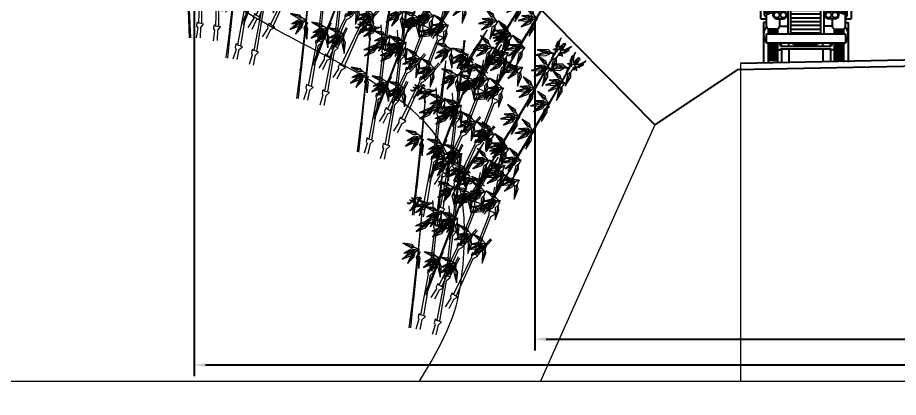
# Model space of a CAD drawing. Header units: metres. Extents: x 10 to 239, y 2 to 253.
# Drawn here: x 32.78 to 46.84, y 161.85 to 167.91 of the extents above; entities that cross this region are included whole.
import ezdxf

# ---------------------------------------------------------------- set-up
doc = ezdxf.new("R2010")
doc.units = ezdxf.units.M
doc.header["$MEASUREMENT"] = 0
doc.layers.get('Defpoints').update_dxf_attribs({"color": 9})
for name, color, linetype in [('-cotas', 252, 'Continuous'), ('1', 7, 'Continuous'), ('1gris oscuro', 253, 'Continuous'), ('bloques carros', 9, 'Continuous')]:
    doc.layers.add(name, color=color, linetype=linetype)
doc.layers.add('barrera', color=7, linetype='Continuous', lineweight=0, true_color=0x9dbb63)
doc.layers.add('bloques veg', color=7, linetype='Continuous', lineweight=0, true_color=0xbbd5a5)
doc.styles.get("Standard").update_dxf_attribs({"font": 'arial.ttf'})
doc.dimstyles.get("Standard").update_dxf_attribs({"dimtxt": 0.18, "dimasz": 0.18, "dimexe": 0.18, "dimexo": 0.0625, "dimgap": 0.09, "dimtad": 0, "dimtih": 1, "dimtoh": 1, "dimdec": 4, "dimzin": 0, "dimdsep": 46, "dimtxsty": 'Standard', "dimcen": 0.09, "dimadec": 0, "dimazin": 0, "dimtfac": 1, "dimtdec": 4, "dimtofl": 0, "dimtmove": 0, "dimatfit": 3, "dimfxl": 1, "dimtolj": 1, "dimtzin": 0, "dimarcsym": 0})

# ---------------------------------------------------------------- blocks, each defined once
blk = doc.blocks.new('A$C4137041D')
for p, q in [((0, 186), (96, 186)), ((0, 46), (0, 186)), ((96, 186), (96, 46)), ((8, 118.5), (8, 141)), ((10, 141), (8, 141)), ((10, 118.5), (10, 141)), ((86, 118.5), (86, 141)), ((88, 141), (86, 141)), ((88, 118.5), (88, 141)), ((6, 118.5), (6, 76)), ((12, 118.5), (6, 118.5)), ((12, 78), (12, 118.5)), ((14, 112), (14, 114)), ((17, 117), (79, 117)), ((82, 112), (82, 114)), ((84, 78), (84, 118.5)), ((84, 118.5), (90, 118.5)), ((90, 118.5), (90, 76)), ((15, 112), (14, 112)), ((15, 87), (15, 112)), ((17, 110), (17, 89.14)), ((45, 112), (19, 112)), ((47, 90.87), (47, 110)), ((49, 90.87), (49, 110)), ((51, 112), (77, 112)), ((79, 110), (79, 89.14)), ((81, 87), (81, 112)), ((81, 112), (82, 112)), ((14, 87), (15, 87)), ((14, 78), (14, 87)), ((19.13, 87.14), (45.13, 88.88)), ((76.87, 87.14), (50.87, 88.88)), ((82, 87), (81, 87)), ((82, 78), (82, 87)), ((6, 76), (16, 76)), ((7, 76), (7, 77)), ((8, 78), (14, 78)), ((15, 77), (15, 76)), ((29, 30), (29, 77)), ((32, 80), (64, 80)), ((32, 31), (32, 75)), ((32, 75), (64, 75)), ((64, 31), (64, 75)), ((67, 77), (67, 30)), ((90, 76), (80, 76)), ((81, 77), (81, 76)), ((88, 78), (82, 78)), ((89, 76), (89, 77)), ((4, 50), (4, 74)), ((21, 69), (13, 69)), ((18, 74), (18, 69)), ((75, 69), (83, 69)), ((78, 74), (78, 69)), ((92, 50), (92, 74)), ((13, 64), (21, 64)), ((18, 64), (18, 54)), ((83, 64), (75, 64)), ((78, 64), (78, 54)), ((6, 38), (6, 50)), ((24, 54), (17, 54)), ((72, 54), (79, 54)), ((90, 38), (90, 50)), ((0, 46), (5, 46)), ((3, 42), (3, 0)), ((17, 46), (24, 46)), ((20, 46), (20, 38)), ((79, 46), (72, 46)), ((76, 46), (76, 38)), ((91, 46), (96, 46)), ((93, 42), (93, 0)), ((6, 30), (90, 30)), ((6, 20), (6, 30)), ((8, 35), (8, 30)), ((17, 35), (9, 35)), ((18, 35), (18, 30)), ((78, 35), (78, 30)), ((79, 35), (87, 35)), ((88, 35), (88, 30)), ((90, 30), (90, 20)), ((90, 20), (6, 20)), ((8, 20), (8, 0)), ((18, 20), (18, 0)), ((78, 20), (78, 0)), ((88, 20), (88, 0)), ((18, 13), (21, 13)), ((21, 14), (75, 14)), ((21, 13), (21, 14)), ((30, 14), (30, 0)), ((66, 14), (66, 0)), ((75, 13), (75, 14)), ((78, 13), (75, 13))]:
    blk.add_line(p, q)
for centre in [(17, 50), (24, 50), (72, 50), (79, 50)]:
    blk.add_circle(centre, 3)
for centre, radius, start, end in [((17, 114), 3, 90, 180), ((79, 114), 3, 0, 90), ((19, 110), 2, 90, 180), ((45, 110), 2, 0, 90), ((51, 110), 2, 90, 180), ((77, 110), 2, 0, 90), ((19, 89.14), 2, 180, 273.81407), ((45, 90.87), 2, 273.81407, 0), ((51, 90.87), 2, 180, 266.18593), ((77, 89.14), 2, 266.18593, 0), ((6, 74), 2, 90, 180), ((8, 77), 1, 90, 180), ((14, 77), 1, 0, 90), ((16, 74), 2, 0, 90), ((32, 77), 3, 90, 180), ((64, 77), 3, 0, 90), ((80, 74), 2, 90, 180), ((82, 77), 1, 90, 180), ((88, 77), 1, 0, 90), ((90, 74), 2, 0, 90), ((13, 66.5), 2.5, 90, 270), ((18.37, 66.5), 3.62, 316.39718, 43.60282), ((77.62, 66.5), 3.62, 136.39718, 223.60282), ((83, 66.5), 2.5, 270, 90), ((6, 50), 2, 180, 270), ((13, 39), 13.04, 87.57589, 122.47119), ((17, 50), 4, 90, 270), ((24, 50), 4, 270, 90), ((72, 50), 4, 90, 270), ((79, 50), 4, 270, 90), ((83, 39), 13.04, 57.52881, 92.42411), ((90, 50), 2, 270, 0), ((9, 38), 3, 180, 270), ((17, 38), 3, 270, 0), ((79, 38), 3, 180, 270), ((87, 38), 3, 270, 0)]:
    blk.add_arc(centre, radius, start, end)
at = {"layer": 'bloques carros'}
for p, q in [((27, 80), (17, 83)), ((46, 80), (46, 82)), ((46, 82), (50, 82)), ((50, 82), (50, 80)), ((69, 80), (79, 83)), ((18, 72), (4, 72)), ((18, 70), (4, 70)), ((32, 71), (64, 71)), ((32, 67), (64, 67)), ((78, 72), (92, 72)), ((78, 70), (92, 70)), ((32, 63), (64, 63)), ((32, 59), (64, 59)), ((14, 54), (4, 54)), ((10, 52), (4, 52)), ((29, 50), (28, 50)), ((32, 55), (64, 55)), ((32, 51), (64, 51)), ((32, 47), (64, 47)), ((67, 50), (68, 50)), ((82, 54), (92, 54)), ((86, 52), (92, 52)), ((6, 42), (3, 42)), ((20, 38), (29, 38)), ((32, 43), (64, 43)), ((32, 39), (64, 39)), ((76, 38), (67, 38)), ((90, 42), (93, 42)), ((10, 34), (10, 31)), ((12, 34), (12, 31)), ((14, 34), (14, 31)), ((16, 34), (16, 31)), ((32, 35), (64, 35)), ((32, 31), (64, 31)), ((80, 34), (80, 31)), ((82, 34), (82, 31)), ((84, 34), (84, 31)), ((86, 34), (86, 31)), ((10, 19), (10, 1)), ((12, 19), (12, 1)), ((14, 19), (14, 1)), ((16, 19), (16, 1)), ((20, 20), (21, 17)), ((22, 17), (22, 20)), ((30, 17), (30, 20)), ((33, 20), (36, 19)), ((36, 19), (60, 19)), ((63, 20), (60, 19)), ((66, 17), (66, 20)), ((74, 17), (74, 20)), ((76, 20), (75, 17)), ((80, 19), (80, 1)), ((82, 19), (82, 1)), ((84, 19), (84, 1)), ((86, 19), (86, 1)), ((21, 17), (75, 17)), ((22, 14), (22, 0)), ((74, 14), (74, 0))]:
    blk.add_line(p, q, dxfattribs=at)
for centre, radius in [((31, 122), 4), ((31, 122), 1), ((65, 122), 4), ((65, 122), 1)]:
    blk.add_circle(centre, radius, dxfattribs=at)
for centre, radius, start, end in [((31, 122), 3, 0, 180), ((31, 122), 2, 0, 180), ((65, 122), 3, 0, 180), ((65, 122), 2, 0, 180), ((20, 118), 2, 330, 210), ((39, 118), 2, 330, 210), ((48, 118), 2, 330, 210), ((57, 118), 2, 330, 210), ((76, 118), 2, 330, 210), ((15, 29), 12, 137.58795, 221.40962), ((81, 29), 12, 318.59038, 42.41205)]:
    blk.add_arc(centre, radius, start, end, dxfattribs=at)
blk = doc.blocks.new('bamb')
at = {"layer": 'bloques veg'}
for p, q in [((-3.022, 3.814), (-3.058, 3.882)), ((-3.205, 3.546), (-3.241, 3.613)), ((-2.605, 3.297), (-2.662, 3.332)), ((-2.659, 3.336), (-2.605, 3.302)), ((-2.788, 3.028), (-2.845, 3.063)), ((-2.842, 3.068), (-2.788, 3.033)), ((-1.429, 1.873), (-1.572, 2.229)), ((-1.415, 1.794), (-1.557, 2.15)), ((-1.296, 2.03), (-1.32, 2.103)), ((-1.612, 1.605), (-1.754, 1.961)), ((-0.697, 1.546), (-0.744, 1.927)), ((-0.936, 1.414), (-0.983, 1.795)), ((-0.522, 1.744), (-0.526, 1.821)), ((-0.972, 1.451), (-1.022, 1.494)), ((-1.018, 1.498), (-0.97, 1.456)), ((-1.095, 1.128), (-1.359, 1.331)), ((-1.342, 1.352), (-1.091, 1.154)), ((-1.292, 0.939), (-1.556, 1.142)), ((-1.539, 1.163), (-1.288, 0.965)), ((-0.358, 1.101), (-0.395, 1.156)), ((-0.39, 1.159), (-0.355, 1.105)), ((-0.56, 0.821), (-0.763, 1.085)), ((-0.74, 1.101), (-0.549, 0.845)), ((-0.799, 0.689), (-1.002, 0.953)), ((-0.98, 0.969), (-0.788, 0.712))]:
    blk.add_line(p, q, dxfattribs=at)
for points in [[(-3.164, 3.939, 0.121956), (-3.224, 4.112, -0.197912), (-3.154, 3.98, 0.28202), (-3.175, 4.071, -0.357594), (-3.133, 3.96, 0.141581), (-3.121, 4.009, -0.258144), (-3.139, 3.932, -0.252411), (-3.067, 3.953, 0.399951), (-3.13, 3.924, -0.191492), (-3.084, 3.945, 0.22191), (-3.128, 3.907, -0.155645), (-3.081, 3.913, -0.20302), (-3.128, 3.907)], [(-3.188, 3.913, -0.121956), (-3.366, 3.952, 0.197912), (-3.227, 3.898, -0.28202), (-3.319, 3.908, 0.357594), (-3.204, 3.879, -0.141581), (-3.251, 3.862, 0.258144), (-3.178, 3.889, 0.252411), (-3.189, 3.815, -0.399951), (-3.168, 3.881, 0.191492), (-3.183, 3.833, -0.22191), (-3.151, 3.881, 0.155645), (-3.151, 3.833, 0.20302), (-3.151, 3.881)], [(-3.171, 3.939, 0.371554), (-3.278, 4.006, -0.734759), (-3.222, 3.973, -0.076042), (-3.177, 3.938, -0.522547), (-3.194, 3.941, 0.430591), (-3.248, 3.959, -0.351549), (-3.195, 3.936, 0.50622), (-3.225, 3.917, -0.192001), (-3.144, 3.923)], [(-3.188, 3.92, -0.371554), (-3.267, 4.019, 0.734759), (-3.228, 3.967, 0.076042), (-3.188, 3.925, 0.522547), (-3.193, 3.943, -0.430591), (-3.217, 3.994, 0.351549), (-3.188, 3.944, -0.50622), (-3.173, 3.976, 0.192001), (-3.169, 3.895)], [(-3.347, 3.671, 0.121956), (-3.407, 3.843, -0.197912), (-3.337, 3.711, 0.28202), (-3.357, 3.802, -0.357594), (-3.315, 3.691, 0.141581), (-3.304, 3.74, -0.258144), (-3.322, 3.664, -0.252411), (-3.249, 3.684, 0.399951), (-3.313, 3.655, -0.191492), (-3.267, 3.676, 0.22191), (-3.311, 3.638, -0.155645), (-3.264, 3.644, -0.20302), (-3.311, 3.638)], [(-3.37, 3.645, -0.121956), (-3.549, 3.683, 0.197912), (-3.409, 3.63, -0.28202), (-3.502, 3.639, 0.357594), (-3.387, 3.611, -0.141581), (-3.434, 3.593, 0.258144), (-3.36, 3.62, 0.252411), (-3.372, 3.546, -0.399951), (-3.351, 3.612, 0.191492), (-3.366, 3.564, -0.22191), (-3.334, 3.613, 0.155645), (-3.334, 3.565, 0.20302), (-3.334, 3.613)], [(-3.354, 3.67, 0.371554), (-3.461, 3.737, -0.734759), (-3.405, 3.705, -0.076042), (-3.359, 3.67, -0.522547), (-3.377, 3.673, 0.430591), (-3.431, 3.69, -0.351549), (-3.378, 3.667, 0.50622), (-3.407, 3.649, -0.192001), (-3.327, 3.654)], [(-3.371, 3.651, -0.371554), (-3.45, 3.75, 0.734759), (-3.411, 3.698, 0.076042), (-3.371, 3.657, 0.522547), (-3.376, 3.674, -0.430591), (-3.4, 3.726, 0.351549), (-3.37, 3.675, -0.50622), (-3.356, 3.707, 0.192001), (-3.352, 3.627)], [(-1.315, 2.283, 0.121956), (-1.152, 2.162, -0.197912), (-1.299, 2.239, 0.28202), (-1.223, 2.169, -0.357594), (-1.332, 2.244, 0.141581), (-1.311, 2.192, -0.258144), (-1.343, 2.273, -0.252411), (-1.396, 2.209, 0.399951), (-1.357, 2.275, -0.191492), (-1.385, 2.227, 0.22191), (-1.369, 2.29, -0.155645), (-1.409, 2.254, 0.220934), (-1.394, 2.292, 1.572992)], [(-1.31, 2.287, 0.371554), (-1.169, 2.294, -0.734759), (-1.241, 2.288, -0.076042), (-1.305, 2.291, -0.522547), (-1.287, 2.299, 0.430591), (-1.226, 2.317, -0.351549), (-1.29, 2.305, 0.50622), (-1.274, 2.341, -0.48228), (-1.362, 2.305, 0.557088)], [(-0.476, 1.993, 0.121956), (-0.349, 1.835, -0.197912), (-0.471, 1.947, 0.28202), (-0.416, 1.859, -0.357594), (-0.501, 1.96, 0.141581), (-0.495, 1.904, -0.258144), (-0.505, 1.991, -0.252411), (-0.573, 1.942, 0.399951), (-0.518, 1.997, -0.191492), (-0.558, 1.958, 0.22191), (-0.526, 2.014, -0.155645), (-0.573, 1.99, 0.220934), (-0.549, 2.022, 1.572992)], [(-0.469, 1.996, 0.371554), (-0.332, 1.966, -0.734759), (-0.402, 1.979, -0.076042), (-0.463, 1.999, -0.522547), (-0.444, 2.002, 0.430591), (-0.38, 2.004, -0.351549), (-0.445, 2.008, 0.50622), (-0.421, 2.038, -0.48228), (-0.515, 2.027, 0.557088)]]:
    blk.add_lwpolyline(points, format="xyb", dxfattribs=at)
for points in [[(-3.028, 3.806), (-3.108, 3.909), (-3.117, 3.92), (-3.126, 3.932), (-3.128, 3.94), (-3.115, 3.928), (-3.108, 3.922), (-3.103, 3.915), (-3.022, 3.811)], [(-3.093, 3.872), (-3.015, 3.918), (-2.816, 3.991), (-2.954, 3.91), (-3.028, 3.91), (-2.992, 3.96), (-2.816, 3.991)], [(-3.148, 3.872), (-3.084, 3.802), (-2.968, 3.611), (-3.08, 3.736), (-3.095, 3.814), (-3.037, 3.786), (-2.968, 3.611)], [(-3.072, 3.877), (-2.984, 3.899), (-2.773, 3.91), (-2.928, 3.873), (-3, 3.895), (-2.951, 3.932), (-2.773, 3.91)], [(-2.606, 3.302), (-3.019, 3.796), (-3.035, 3.8), (-3.029, 3.807), (-3.024, 3.809), (-3.021, 3.815), (-3.016, 3.809), (-3.014, 3.802), (-2.593, 3.309)], [(-2.951, 3.677), (-2.919, 3.746), (-2.814, 3.89), (-2.872, 3.768), (-2.925, 3.734), (-2.922, 3.785), (-2.814, 3.89)], [(-3.211, 3.537), (-3.291, 3.641), (-3.3, 3.652), (-3.309, 3.663), (-3.311, 3.671), (-3.298, 3.659), (-3.291, 3.653), (-3.286, 3.646), (-3.205, 3.542)], [(-3.276, 3.603), (-3.198, 3.65), (-2.999, 3.723), (-3.137, 3.641), (-3.211, 3.642), (-3.175, 3.691), (-2.999, 3.723)], [(-3.255, 3.608), (-3.167, 3.63), (-2.956, 3.641), (-3.111, 3.604), (-3.182, 3.627), (-3.133, 3.663), (-2.956, 3.641)], [(-2.971, 3.67), (-2.906, 3.599), (-2.79, 3.409), (-2.903, 3.534), (-2.917, 3.611), (-2.859, 3.584), (-2.79, 3.409)], [(-2.962, 3.667), (-2.878, 3.652), (-2.69, 3.579), (-2.839, 3.607), (-2.892, 3.654), (-2.836, 3.667), (-2.69, 3.579)], [(-2.96, 3.654), (-2.872, 3.676), (-2.66, 3.687), (-2.816, 3.649), (-2.887, 3.672), (-2.838, 3.708), (-2.66, 3.687)], [(-2.957, 3.669), (-2.893, 3.702), (-2.733, 3.749), (-2.845, 3.692), (-2.904, 3.696), (-2.873, 3.733), (-2.733, 3.749)], [(-3.331, 3.603), (-3.267, 3.533), (-3.15, 3.342), (-3.263, 3.468), (-3.278, 3.545), (-3.22, 3.518), (-3.15, 3.342)], [(-2.788, 3.034), (-3.202, 3.527), (-3.217, 3.532), (-3.212, 3.538), (-3.207, 3.541), (-3.204, 3.547), (-3.199, 3.54), (-3.197, 3.533), (-2.776, 3.041)], [(-3.134, 3.408), (-3.102, 3.477), (-2.997, 3.621), (-3.055, 3.5), (-3.107, 3.465), (-3.105, 3.516), (-2.997, 3.621)], [(-2.656, 3.394), (-2.623, 3.463), (-2.518, 3.607), (-2.576, 3.486), (-2.629, 3.451), (-2.627, 3.502), (-2.518, 3.607)], [(-3.153, 3.401), (-3.089, 3.331), (-2.973, 3.14), (-3.085, 3.266), (-3.1, 3.343), (-3.042, 3.316), (-2.973, 3.14)], [(-3.145, 3.398), (-3.06, 3.383), (-2.873, 3.311), (-3.022, 3.338), (-3.075, 3.386), (-3.018, 3.398), (-2.873, 3.311)], [(-3.143, 3.385), (-3.055, 3.407), (-2.843, 3.418), (-2.999, 3.381), (-3.07, 3.403), (-3.021, 3.44), (-2.843, 3.418)], [(-3.139, 3.4), (-3.076, 3.433), (-2.915, 3.481), (-3.028, 3.423), (-3.087, 3.428), (-3.056, 3.464), (-2.915, 3.481)], [(-2.675, 3.387), (-2.611, 3.317), (-2.494, 3.126), (-2.607, 3.251), (-2.622, 3.329), (-2.564, 3.301), (-2.494, 3.126)], [(-2.666, 3.384), (-2.582, 3.369), (-2.394, 3.296), (-2.543, 3.324), (-2.596, 3.371), (-2.54, 3.384), (-2.394, 3.296)], [(-2.664, 3.371), (-2.576, 3.393), (-2.365, 3.404), (-2.52, 3.367), (-2.591, 3.389), (-2.542, 3.425), (-2.365, 3.404)], [(-2.661, 3.386), (-2.597, 3.419), (-2.437, 3.466), (-2.549, 3.409), (-2.608, 3.413), (-2.577, 3.45), (-2.437, 3.466)], [(-2.839, 3.125), (-2.806, 3.194), (-2.701, 3.338), (-2.759, 3.217), (-2.812, 3.182), (-2.809, 3.234), (-2.701, 3.338)], [(-2.145, 2.77), (-2.591, 3.289), (-2.607, 3.291), (-2.602, 3.298), (-2.595, 3.304), (-2.59, 3.313), (-2.586, 3.305), (-2.582, 3.297), (-2.131, 2.783)], [(-2.858, 3.118), (-2.794, 3.048), (-2.677, 2.857), (-2.79, 2.983), (-2.804, 3.06), (-2.746, 3.033), (-2.677, 2.857)], [(-2.849, 3.115), (-2.765, 3.1), (-2.577, 3.028), (-2.726, 3.056), (-2.779, 3.103), (-2.723, 3.115), (-2.577, 3.028)], [(-2.847, 3.102), (-2.759, 3.124), (-2.547, 3.135), (-2.703, 3.098), (-2.774, 3.12), (-2.725, 3.157), (-2.547, 3.135)], [(-2.844, 3.118), (-2.78, 3.15), (-2.62, 3.198), (-2.732, 3.14), (-2.791, 3.145), (-2.76, 3.182), (-2.62, 3.198)], [(-2.33, 3.004), (-2.298, 3.073), (-2.193, 3.217), (-2.251, 3.096), (-2.303, 3.061), (-2.301, 3.113), (-2.193, 3.217)], [(-2.328, 2.501), (-2.774, 3.02), (-2.79, 3.022), (-2.785, 3.03), (-2.777, 3.036), (-2.773, 3.044), (-2.769, 3.036), (-2.764, 3.029), (-2.314, 2.514)], [(-2.349, 2.997), (-2.285, 2.927), (-2.169, 2.736), (-2.281, 2.862), (-2.296, 2.939), (-2.238, 2.912), (-2.169, 2.736)], [(-2.341, 2.994), (-2.256, 2.979), (-2.069, 2.907), (-2.218, 2.935), (-2.271, 2.982), (-2.214, 2.994), (-2.069, 2.907)], [(-2.339, 2.981), (-2.251, 3.003), (-2.039, 3.014), (-2.195, 2.977), (-2.266, 2.999), (-2.217, 3.036), (-2.039, 3.014)], [(-2.335, 2.997), (-2.272, 3.029), (-2.111, 3.077), (-2.224, 3.02), (-2.283, 3.024), (-2.252, 3.061), (-2.111, 3.077)], [(-1.883, 2.804), (-1.85, 2.873), (-1.745, 3.018), (-1.803, 2.896), (-1.856, 2.861), (-1.854, 2.913), (-1.745, 3.018)], [(-2.513, 2.736), (-2.481, 2.804), (-2.375, 2.949), (-2.434, 2.827), (-2.486, 2.793), (-2.484, 2.844), (-2.375, 2.949)], [(-1.891, 2.781), (-1.804, 2.803), (-1.592, 2.814), (-1.747, 2.777), (-1.819, 2.8), (-1.77, 2.836), (-1.592, 2.814)], [(-1.888, 2.797), (-1.825, 2.829), (-1.664, 2.877), (-1.777, 2.82), (-1.835, 2.824), (-1.804, 2.861), (-1.664, 2.877)], [(-2.532, 2.729), (-2.468, 2.658), (-2.352, 2.468), (-2.464, 2.593), (-2.479, 2.67), (-2.421, 2.643), (-2.352, 2.468)], [(-2.524, 2.726), (-2.439, 2.71), (-2.252, 2.638), (-2.401, 2.666), (-2.454, 2.713), (-2.397, 2.725), (-2.252, 2.638)], [(-2.522, 2.713), (-2.434, 2.735), (-2.222, 2.746), (-2.378, 2.708), (-2.449, 2.731), (-2.4, 2.767), (-2.222, 2.746)], [(-2.518, 2.728), (-2.455, 2.761), (-2.294, 2.808), (-2.407, 2.751), (-2.466, 2.755), (-2.435, 2.792), (-2.294, 2.808)], [(-1.845, 2.425), (-2.135, 2.762), (-2.15, 2.765), (-2.14, 2.773), (-2.131, 2.782), (-2.128, 2.788), (-2.12, 2.78), (-2.12, 2.772), (-1.823, 2.444)], [(-2.066, 2.536), (-2.033, 2.605), (-1.928, 2.749), (-1.986, 2.627), (-2.039, 2.593), (-2.037, 2.644), (-1.928, 2.749)], [(-2.046, 2.585), (-2.013, 2.654), (-1.908, 2.798), (-1.966, 2.676), (-2.019, 2.642), (-2.016, 2.693), (-1.908, 2.798)], [(-1.902, 2.797), (-1.838, 2.727), (-1.722, 2.536), (-1.834, 2.662), (-1.849, 2.739), (-1.791, 2.712), (-1.722, 2.536)], [(-1.893, 2.794), (-1.809, 2.779), (-1.622, 2.707), (-1.771, 2.735), (-1.823, 2.782), (-1.767, 2.794), (-1.622, 2.707)], [(-1.168, 2.051), (-1.356, 2.27), (-1.449, 2.377), (-1.54, 2.475), (-1.709, 2.689), (-1.602, 2.58), (-1.548, 2.516), (-1.498, 2.47), (-1.14, 2.077)], [(-2.074, 2.513), (-1.986, 2.535), (-1.775, 2.546), (-1.93, 2.508), (-2.001, 2.531), (-1.952, 2.567), (-1.775, 2.546)], [(-2.071, 2.528), (-2.007, 2.561), (-1.847, 2.608), (-1.959, 2.551), (-2.018, 2.555), (-1.987, 2.592), (-1.847, 2.608)], [(-2.065, 2.578), (-2.001, 2.507), (-1.884, 2.317), (-1.997, 2.442), (-2.011, 2.52), (-1.953, 2.492), (-1.884, 2.317)], [(-2.056, 2.575), (-1.972, 2.56), (-1.784, 2.487), (-1.933, 2.515), (-1.986, 2.562), (-1.93, 2.575), (-1.784, 2.487)], [(-2.054, 2.562), (-1.966, 2.584), (-1.754, 2.595), (-1.91, 2.557), (-1.981, 2.58), (-1.932, 2.616), (-1.754, 2.595)], [(-2.051, 2.577), (-1.987, 2.61), (-1.827, 2.657), (-1.939, 2.6), (-1.998, 2.604), (-1.967, 2.641), (-1.827, 2.657)], [(-1.725, 2.406), (-1.692, 2.475), (-1.587, 2.619), (-1.645, 2.498), (-1.698, 2.463), (-1.696, 2.514), (-1.587, 2.619)], [(-1.202, 2.138), (-1.326, 2.565), (-1.338, 2.574), (-1.326, 2.577), (-1.314, 2.582), (-1.309, 2.586), (-1.305, 2.575), (-1.309, 2.568), (-1.174, 2.146)], [(-1.079, 2.499), (-1.021, 2.548), (-0.865, 2.636), (-0.969, 2.549), (-1.031, 2.54), (-1.008, 2.585), (-0.865, 2.636)], [(-2.028, 2.156), (-2.318, 2.494), (-2.333, 2.496), (-2.323, 2.504), (-2.314, 2.513), (-2.311, 2.52), (-2.303, 2.511), (-2.303, 2.503), (-2.006, 2.175)], [(-2.228, 2.316), (-2.196, 2.385), (-2.091, 2.529), (-2.149, 2.408), (-2.202, 2.373), (-2.199, 2.425), (-2.091, 2.529)], [(-2.085, 2.529), (-2.021, 2.458), (-1.904, 2.268), (-2.017, 2.393), (-2.032, 2.47), (-1.974, 2.443), (-1.904, 2.268)], [(-2.076, 2.526), (-1.992, 2.51), (-1.804, 2.438), (-1.953, 2.466), (-2.006, 2.513), (-1.95, 2.526), (-1.804, 2.438)], [(-1.351, 1.782), (-1.539, 2.002), (-1.632, 2.109), (-1.723, 2.206), (-1.892, 2.42), (-1.785, 2.312), (-1.731, 2.247), (-1.681, 2.202), (-1.323, 1.809)], [(-1.888, 2.186), (-1.855, 2.255), (-1.75, 2.4), (-1.808, 2.278), (-1.861, 2.244), (-1.858, 2.295), (-1.75, 2.4)], [(-1.33, 1.831), (-1.519, 2.051), (-1.612, 2.158), (-1.703, 2.256), (-1.872, 2.469), (-1.764, 2.361), (-1.711, 2.297), (-1.661, 2.251), (-1.303, 1.858)], [(-1.744, 2.399), (-1.68, 2.329), (-1.564, 2.138), (-1.676, 2.264), (-1.691, 2.341), (-1.633, 2.314), (-1.564, 2.138)], [(-1.735, 2.396), (-1.651, 2.381), (-1.464, 2.309), (-1.613, 2.336), (-1.665, 2.384), (-1.609, 2.396), (-1.464, 2.309)], [(-1.733, 2.383), (-1.646, 2.405), (-1.434, 2.416), (-1.589, 2.379), (-1.661, 2.401), (-1.612, 2.438), (-1.434, 2.416)], [(-1.73, 2.398), (-1.667, 2.431), (-1.506, 2.479), (-1.619, 2.421), (-1.677, 2.426), (-1.646, 2.462), (-1.506, 2.479)], [(-1.318, 2.367), (-1.26, 2.416), (-1.104, 2.504), (-1.208, 2.417), (-1.27, 2.408), (-1.247, 2.453), (-1.104, 2.504)], [(-1.099, 2.501), (-1.07, 2.41), (-1.044, 2.188), (-1.094, 2.349), (-1.075, 2.425), (-1.034, 2.377), (-1.044, 2.188)], [(-1.096, 2.482), (-1.007, 2.465), (-0.81, 2.387), (-0.967, 2.418), (-1.023, 2.468), (-0.963, 2.481), (-0.81, 2.387)], [(-1.093, 2.494), (-1.022, 2.445), (-0.882, 2.302), (-1.006, 2.389), (-1.034, 2.454), (-0.978, 2.442), (-0.882, 2.302)], [(-1.087, 2.494), (-1.016, 2.498), (-0.85, 2.474), (-0.976, 2.469), (-1.028, 2.497), (-0.984, 2.518), (-0.85, 2.474)], [(-2.248, 2.309), (-2.183, 2.239), (-2.067, 2.048), (-2.18, 2.174), (-2.194, 2.251), (-2.136, 2.224), (-2.067, 2.048)], [(-2.239, 2.306), (-2.155, 2.291), (-1.967, 2.219), (-2.116, 2.247), (-2.169, 2.294), (-2.113, 2.306), (-1.967, 2.219)], [(-2.237, 2.293), (-2.149, 2.315), (-1.937, 2.326), (-2.093, 2.289), (-2.164, 2.311), (-2.115, 2.348), (-1.937, 2.326)], [(-2.234, 2.309), (-2.17, 2.341), (-2.009, 2.389), (-2.122, 2.331), (-2.181, 2.336), (-2.15, 2.373), (-2.009, 2.389)], [(-1.974, 2.273), (-1.922, 2.193), (-1.839, 1.985), (-1.929, 2.128), (-1.931, 2.206), (-1.878, 2.17), (-1.839, 1.985)], [(-1.966, 2.255), (-1.875, 2.262), (-1.665, 2.238), (-1.824, 2.227), (-1.891, 2.261), (-1.837, 2.289), (-1.665, 2.238)], [(-1.966, 2.268), (-1.885, 2.239), (-1.712, 2.137), (-1.854, 2.189), (-1.899, 2.244), (-1.841, 2.247), (-1.712, 2.137)], [(-1.96, 2.27), (-1.892, 2.292), (-1.726, 2.311), (-1.846, 2.274), (-1.904, 2.288), (-1.867, 2.319), (-1.726, 2.311)], [(-1.908, 2.137), (-1.875, 2.206), (-1.77, 2.351), (-1.828, 2.229), (-1.881, 2.194), (-1.879, 2.246), (-1.77, 2.351)], [(-1.338, 2.368), (-1.309, 2.278), (-1.283, 2.056), (-1.333, 2.217), (-1.314, 2.293), (-1.273, 2.244), (-1.283, 2.056)], [(-1.335, 2.349), (-1.246, 2.333), (-1.049, 2.255), (-1.206, 2.286), (-1.262, 2.336), (-1.202, 2.348), (-1.049, 2.255)], [(-1.332, 2.362), (-1.261, 2.313), (-1.121, 2.17), (-1.245, 2.257), (-1.273, 2.322), (-1.217, 2.309), (-1.121, 2.17)], [(-1.326, 2.362), (-1.255, 2.365), (-1.089, 2.342), (-1.215, 2.337), (-1.267, 2.365), (-1.223, 2.386), (-1.089, 2.342)], [(-0.741, 1.517), (-0.822, 1.794), (-0.862, 1.93), (-0.904, 2.057), (-0.969, 2.322), (-0.916, 2.178), (-0.894, 2.098), (-0.868, 2.035), (-0.706, 1.529)], [(-2.07, 1.918), (-2.038, 1.987), (-1.933, 2.131), (-1.991, 2.01), (-2.043, 1.975), (-2.041, 2.026), (-1.933, 2.131)], [(-1.513, 1.563), (-1.702, 1.782), (-1.795, 1.889), (-1.886, 1.987), (-2.055, 2.201), (-1.947, 2.092), (-1.893, 2.028), (-1.844, 1.982), (-1.486, 1.589)], [(-1.927, 2.13), (-1.863, 2.06), (-1.746, 1.87), (-1.859, 1.995), (-1.874, 2.072), (-1.816, 2.045), (-1.746, 1.87)], [(-1.918, 2.127), (-1.834, 2.112), (-1.646, 2.04), (-1.795, 2.068), (-1.848, 2.115), (-1.792, 2.127), (-1.646, 2.04)], [(-1.916, 2.115), (-1.828, 2.136), (-1.617, 2.148), (-1.772, 2.11), (-1.843, 2.133), (-1.794, 2.169), (-1.617, 2.148)], [(-1.913, 2.13), (-1.849, 2.163), (-1.689, 2.21), (-1.801, 2.153), (-1.86, 2.157), (-1.829, 2.194), (-1.689, 2.21)], [(-1.595, 2.006), (-1.551, 2.068), (-1.423, 2.193), (-1.501, 2.083), (-1.559, 2.058), (-1.548, 2.108), (-1.423, 2.193)], [(-1.58, 1.926), (-1.537, 1.989), (-1.409, 2.114), (-1.487, 2.003), (-1.544, 1.978), (-1.533, 2.028), (-1.409, 2.114)], [(-1.548, 2.113), (-1.464, 2.146), (-1.255, 2.185), (-1.405, 2.127), (-1.478, 2.14), (-1.434, 2.183), (-1.255, 2.185)], [(-1.527, 2.115), (-1.437, 2.122), (-1.226, 2.097), (-1.386, 2.087), (-1.452, 2.121), (-1.398, 2.148), (-1.226, 2.097)], [(-1.303, 2.023), (-1.365, 2.138), (-1.372, 2.151), (-1.379, 2.164), (-1.379, 2.172), (-1.368, 2.158), (-1.363, 2.151), (-1.359, 2.143), (-1.297, 2.027)], [(-0.98, 1.384), (-1.061, 1.662), (-1.101, 1.798), (-1.143, 1.925), (-1.208, 2.19), (-1.155, 2.046), (-1.133, 1.965), (-1.107, 1.903), (-0.945, 1.397)], [(-1.101, 2.071), (-1.043, 2.12), (-0.887, 2.208), (-0.99, 2.121), (-1.053, 2.112), (-1.029, 2.157), (-0.887, 2.208)], [(-2.156, 2.004), (-2.105, 1.924), (-2.022, 1.717), (-2.112, 1.859), (-2.114, 1.938), (-2.061, 1.901), (-2.022, 1.717)], [(-2.149, 1.987), (-2.058, 1.993), (-1.848, 1.969), (-2.007, 1.958), (-2.074, 1.992), (-2.019, 2.02), (-1.848, 1.969)], [(-2.148, 2), (-2.068, 1.971), (-1.895, 1.868), (-2.037, 1.92), (-2.082, 1.976), (-2.024, 1.978), (-1.895, 1.868)], [(-2.143, 2.001), (-2.075, 2.023), (-1.908, 2.043), (-2.029, 2.005), (-2.086, 2.019), (-2.05, 2.05), (-1.908, 2.043)], [(-1.587, 1.92), (-1.519, 1.941), (-1.352, 1.961), (-1.473, 1.924), (-1.53, 1.938), (-1.494, 1.969), (-1.352, 1.961)], [(-1.34, 1.939), (-1.282, 1.988), (-1.126, 2.076), (-1.229, 1.989), (-1.292, 1.98), (-1.268, 2.025), (-1.126, 2.076)], [(-0.971, 1.456), (-1.296, 2.012), (-1.311, 2.019), (-1.304, 2.024), (-1.299, 2.026), (-1.294, 2.031), (-1.291, 2.024), (-1.29, 2.017), (-0.957, 1.461)], [(-1.121, 2.073), (-1.092, 1.982), (-1.065, 1.76), (-1.115, 1.921), (-1.097, 1.997), (-1.055, 1.949), (-1.065, 1.76)], [(-1.118, 2.054), (-1.029, 2.037), (-0.832, 1.959), (-0.989, 1.99), (-1.044, 2.04), (-0.985, 2.053), (-0.832, 1.959)], [(-1.114, 2.066), (-1.044, 2.017), (-0.903, 1.874), (-1.027, 1.961), (-1.056, 2.026), (-1, 2.014), (-0.903, 1.874)], [(-1.109, 2.066), (-1.037, 2.07), (-0.871, 2.046), (-0.998, 2.041), (-1.049, 2.069), (-1.006, 2.09), (-0.871, 2.046)], [(-1.777, 1.737), (-1.734, 1.8), (-1.606, 1.924), (-1.684, 1.814), (-1.741, 1.789), (-1.731, 1.839), (-1.606, 1.924)], [(-1.6, 1.923), (-1.549, 1.843), (-1.466, 1.635), (-1.556, 1.778), (-1.558, 1.856), (-1.505, 1.82), (-1.466, 1.635)], [(-1.593, 1.905), (-1.502, 1.912), (-1.292, 1.888), (-1.451, 1.877), (-1.518, 1.911), (-1.463, 1.938), (-1.292, 1.888)], [(-1.592, 1.918), (-1.512, 1.889), (-1.339, 1.787), (-1.481, 1.839), (-1.526, 1.894), (-1.468, 1.897), (-1.339, 1.787)], [(-1.429, 1.832), (-1.345, 1.865), (-1.136, 1.904), (-1.285, 1.847), (-1.359, 1.86), (-1.315, 1.902), (-1.136, 1.904)], [(-1.408, 1.834), (-1.317, 1.841), (-1.107, 1.817), (-1.266, 1.806), (-1.333, 1.84), (-1.279, 1.867), (-1.107, 1.817)], [(-1.36, 1.941), (-1.331, 1.85), (-1.304, 1.628), (-1.355, 1.789), (-1.336, 1.865), (-1.294, 1.816), (-1.304, 1.628)], [(-1.357, 1.922), (-1.268, 1.905), (-1.071, 1.827), (-1.228, 1.858), (-1.283, 1.908), (-1.224, 1.92), (-1.071, 1.827)], [(-1.354, 1.934), (-1.283, 1.885), (-1.143, 1.742), (-1.267, 1.829), (-1.295, 1.894), (-1.239, 1.882), (-1.143, 1.742)], [(-1.348, 1.934), (-1.276, 1.938), (-1.111, 1.914), (-1.237, 1.909), (-1.289, 1.937), (-1.245, 1.958), (-1.111, 1.914)], [(-0.824, 1.717), (-0.765, 1.766), (-0.61, 1.854), (-0.713, 1.767), (-0.775, 1.758), (-0.752, 1.804), (-0.61, 1.854)], [(-0.744, 1.889), (-0.654, 1.899), (-0.443, 1.883), (-0.602, 1.866), (-0.669, 1.898), (-0.616, 1.927), (-0.443, 1.883)], [(-0.723, 1.886), (-0.634, 1.869), (-0.437, 1.791), (-0.594, 1.822), (-0.649, 1.872), (-0.59, 1.884), (-0.437, 1.791)], [(-0.531, 1.739), (-0.56, 1.866), (-0.564, 1.88), (-0.568, 1.894), (-0.566, 1.903), (-0.559, 1.886), (-0.555, 1.878), (-0.554, 1.869), (-0.524, 1.741)], [(-1.797, 1.734), (-1.746, 1.653), (-1.663, 1.446), (-1.753, 1.588), (-1.755, 1.667), (-1.702, 1.631), (-1.663, 1.446)], [(-1.79, 1.716), (-1.699, 1.723), (-1.489, 1.698), (-1.648, 1.688), (-1.715, 1.722), (-1.66, 1.749), (-1.489, 1.698)], [(-1.789, 1.729), (-1.709, 1.7), (-1.536, 1.597), (-1.678, 1.65), (-1.723, 1.705), (-1.665, 1.708), (-1.536, 1.597)], [(-1.784, 1.73), (-1.716, 1.752), (-1.549, 1.772), (-1.67, 1.734), (-1.727, 1.748), (-1.691, 1.78), (-1.549, 1.772)], [(-1.626, 1.643), (-1.542, 1.676), (-1.333, 1.715), (-1.482, 1.657), (-1.556, 1.67), (-1.512, 1.713), (-1.333, 1.715)], [(-1.066, 1.145), (-1.409, 1.702), (-1.485, 1.731), (-1.453, 1.759), (-1.429, 1.771), (-1.408, 1.798), (-1.387, 1.765), (-1.383, 1.726), (-1.035, 1.166)], [(-1.063, 1.585), (-1.004, 1.634), (-0.849, 1.722), (-0.952, 1.635), (-1.014, 1.626), (-0.991, 1.671), (-0.849, 1.722)], [(-1.005, 1.555), (-0.961, 1.617), (-0.834, 1.742), (-0.911, 1.632), (-0.969, 1.606), (-0.958, 1.657), (-0.834, 1.742)], [(-0.844, 1.719), (-0.815, 1.628), (-0.788, 1.406), (-0.838, 1.567), (-0.82, 1.644), (-0.778, 1.595), (-0.788, 1.406)], [(-0.841, 1.7), (-0.752, 1.683), (-0.554, 1.605), (-0.711, 1.636), (-0.767, 1.686), (-0.707, 1.699), (-0.554, 1.605)], [(-0.837, 1.712), (-0.767, 1.663), (-0.626, 1.52), (-0.75, 1.607), (-0.779, 1.672), (-0.722, 1.66), (-0.626, 1.52)], [(-0.831, 1.712), (-0.76, 1.716), (-0.594, 1.692), (-0.72, 1.687), (-0.772, 1.715), (-0.729, 1.736), (-0.594, 1.692)], [(-0.356, 1.106), (-0.527, 1.727), (-0.539, 1.737), (-0.531, 1.74), (-0.526, 1.741), (-0.52, 1.745), (-0.518, 1.737), (-0.52, 1.73), (-0.341, 1.107)], [(-1.263, 0.955), (-1.606, 1.512), (-1.682, 1.542), (-1.65, 1.57), (-1.626, 1.582), (-1.605, 1.609), (-1.584, 1.576), (-1.58, 1.537), (-1.232, 0.977)], [(-1.605, 1.645), (-1.514, 1.652), (-1.304, 1.627), (-1.463, 1.616), (-1.53, 1.651), (-1.476, 1.678), (-1.304, 1.627)], [(-1.083, 1.587), (-1.054, 1.496), (-1.027, 1.274), (-1.077, 1.435), (-1.059, 1.511), (-1.017, 1.462), (-1.027, 1.274)], [(-1.08, 1.568), (-0.991, 1.551), (-0.793, 1.473), (-0.951, 1.504), (-1.006, 1.554), (-0.946, 1.566), (-0.793, 1.473)], [(-1.076, 1.58), (-1.006, 1.531), (-0.865, 1.388), (-0.989, 1.475), (-1.018, 1.54), (-0.961, 1.528), (-0.865, 1.388)], [(-1.07, 1.58), (-0.999, 1.584), (-0.833, 1.56), (-0.96, 1.555), (-1.011, 1.583), (-0.968, 1.604), (-0.833, 1.56)], [(-1.025, 1.551), (-0.974, 1.471), (-0.891, 1.264), (-0.981, 1.406), (-0.982, 1.485), (-0.93, 1.448), (-0.891, 1.264)], [(-1.017, 1.534), (-0.927, 1.54), (-0.716, 1.516), (-0.876, 1.505), (-0.942, 1.539), (-0.888, 1.567), (-0.716, 1.516)], [(-1.017, 1.547), (-0.936, 1.518), (-0.764, 1.415), (-0.906, 1.467), (-0.95, 1.523), (-0.892, 1.525), (-0.764, 1.415)], [(-1.011, 1.548), (-0.943, 1.57), (-0.777, 1.59), (-0.898, 1.552), (-0.955, 1.566), (-0.918, 1.597), (-0.777, 1.59)], [(-0.528, 0.829), (-0.716, 1.456), (-0.781, 1.504), (-0.744, 1.523), (-0.717, 1.528), (-0.69, 1.549), (-0.678, 1.511), (-0.685, 1.473), (-0.492, 0.842)], [(-0.701, 1.587), (-0.611, 1.597), (-0.4, 1.581), (-0.559, 1.564), (-0.627, 1.596), (-0.573, 1.625), (-0.4, 1.581)], [(-0.68, 1.583), (-0.591, 1.567), (-0.394, 1.489), (-0.551, 1.52), (-0.607, 1.57), (-0.547, 1.582), (-0.394, 1.489)], [(-1.253, 1.285), (-1.209, 1.348), (-1.081, 1.472), (-1.159, 1.362), (-1.217, 1.337), (-1.206, 1.387), (-1.081, 1.472)], [(-0.767, 0.697), (-0.955, 1.324), (-1.02, 1.371), (-0.983, 1.391), (-0.956, 1.396), (-0.929, 1.417), (-0.917, 1.379), (-0.924, 1.341), (-0.731, 0.71)], [(-0.606, 0.854), (-0.959, 1.44), (-0.974, 1.445), (-0.968, 1.452), (-0.96, 1.456), (-0.954, 1.464), (-0.951, 1.455), (-0.948, 1.447), (-0.59, 0.864)], [(-0.94, 1.455), (-0.85, 1.465), (-0.639, 1.449), (-0.798, 1.432), (-0.866, 1.463), (-0.812, 1.493), (-0.639, 1.449)], [(-0.919, 1.451), (-0.83, 1.435), (-0.633, 1.357), (-0.79, 1.387), (-0.846, 1.438), (-0.786, 1.45), (-0.633, 1.357)], [(-1.45, 1.096), (-1.406, 1.159), (-1.278, 1.283), (-1.356, 1.173), (-1.414, 1.148), (-1.403, 1.198), (-1.278, 1.283)], [(-1.273, 1.282), (-1.221, 1.201), (-1.138, 0.994), (-1.228, 1.137), (-1.23, 1.215), (-1.177, 1.179), (-1.138, 0.994)], [(-1.265, 1.264), (-1.175, 1.271), (-0.964, 1.247), (-1.124, 1.236), (-1.19, 1.27), (-1.136, 1.297), (-0.964, 1.247)], [(-1.265, 1.277), (-1.184, 1.248), (-1.011, 1.145), (-1.154, 1.198), (-1.198, 1.253), (-1.14, 1.256), (-1.011, 1.145)], [(-1.259, 1.279), (-1.191, 1.3), (-1.025, 1.32), (-1.145, 1.283), (-1.203, 1.297), (-1.166, 1.328), (-1.025, 1.32)], [(-0.363, 1.21), (-0.305, 1.259), (-0.149, 1.347), (-0.253, 1.26), (-0.315, 1.251), (-0.292, 1.296), (-0.149, 1.347)], [(-1.456, 1.089), (-1.388, 1.111), (-1.222, 1.131), (-1.342, 1.093), (-1.4, 1.107), (-1.363, 1.139), (-1.222, 1.131)], [(-0.638, 0.55), (-1.012, 1.092), (-1.09, 1.116), (-1.061, 1.147), (-1.037, 1.16), (-1.018, 1.189), (-0.995, 1.157), (-0.989, 1.119), (-0.599, 0.587)], [(-0.672, 1.013), (-0.614, 1.062), (-0.458, 1.15), (-0.561, 1.064), (-0.624, 1.054), (-0.6, 1.1), (-0.458, 1.15)], [(-0.383, 1.212), (-0.354, 1.121), (-0.328, 0.899), (-0.378, 1.06), (-0.359, 1.136), (-0.318, 1.087), (-0.328, 0.899)], [(-0.38, 1.193), (-0.291, 1.176), (-0.094, 1.098), (-0.251, 1.129), (-0.307, 1.179), (-0.247, 1.191), (-0.094, 1.098)], [(-0.377, 1.205), (-0.306, 1.156), (-0.166, 1.013), (-0.29, 1.1), (-0.318, 1.165), (-0.262, 1.153), (-0.166, 1.013)], [(-0.371, 1.205), (-0.3, 1.209), (-0.134, 1.185), (-0.26, 1.18), (-0.312, 1.208), (-0.268, 1.229), (-0.134, 1.185)], [(-1.47, 1.092), (-1.418, 1.012), (-1.335, 0.805), (-1.425, 0.947), (-1.427, 1.026), (-1.374, 0.989), (-1.335, 0.805)], [(-1.462, 1.075), (-1.372, 1.082), (-1.161, 1.057), (-1.321, 1.046), (-1.387, 1.081), (-1.333, 1.108), (-1.161, 1.057)], [(-1.462, 1.088), (-1.381, 1.059), (-1.208, 0.956), (-1.351, 1.009), (-1.395, 1.064), (-1.337, 1.067), (-1.208, 0.956)], [(-0.835, 0.361), (-1.209, 0.903), (-1.287, 0.927), (-1.258, 0.958), (-1.234, 0.971), (-1.215, 1), (-1.192, 0.968), (-1.186, 0.93), (-0.796, 0.397)], [(-0.911, 0.881), (-0.853, 0.93), (-0.697, 1.018), (-0.801, 0.931), (-0.863, 0.922), (-0.839, 0.968), (-0.697, 1.018)], [(-0.692, 1.015), (-0.663, 0.924), (-0.636, 0.703), (-0.687, 0.863), (-0.668, 0.94), (-0.626, 0.891), (-0.636, 0.703)], [(-0.689, 0.996), (-0.6, 0.979), (-0.403, 0.902), (-0.56, 0.932), (-0.615, 0.982), (-0.556, 0.995), (-0.403, 0.902)], [(-0.686, 1.009), (-0.615, 0.96), (-0.475, 0.816), (-0.599, 0.903), (-0.627, 0.968), (-0.571, 0.956), (-0.475, 0.816)], [(-0.68, 1.008), (-0.608, 1.012), (-0.443, 0.988), (-0.569, 0.983), (-0.621, 1.011), (-0.577, 1.032), (-0.443, 0.988)], [(-0.158, 0.43), (-0.348, 1.087), (-0.362, 1.096), (-0.354, 1.101), (-0.345, 1.103), (-0.337, 1.109), (-0.337, 1.1), (-0.336, 1.091), (-0.139, 0.436)], [(-0.931, 0.883), (-0.902, 0.792), (-0.875, 0.57), (-0.926, 0.731), (-0.907, 0.808), (-0.865, 0.759), (-0.875, 0.57)], [(-0.928, 0.864), (-0.839, 0.847), (-0.642, 0.769), (-0.799, 0.8), (-0.854, 0.85), (-0.795, 0.863), (-0.642, 0.769)], [(-0.925, 0.876), (-0.854, 0.828), (-0.714, 0.684), (-0.838, 0.771), (-0.866, 0.836), (-0.81, 0.824), (-0.714, 0.684)], [(-0.919, 0.876), (-0.847, 0.88), (-0.682, 0.856), (-0.808, 0.851), (-0.86, 0.879), (-0.816, 0.9), (-0.682, 0.856)], [(-0.368, 0.464), (-0.597, 0.845), (-0.611, 0.85), (-0.6, 0.856), (-0.59, 0.864), (-0.586, 0.869), (-0.58, 0.86), (-0.581, 0.852), (-0.343, 0.479)], [(-0.267, 0.145), (-0.489, 0.765), (-0.558, 0.808), (-0.522, 0.83), (-0.496, 0.837), (-0.47, 0.86), (-0.456, 0.823), (-0.459, 0.785), (-0.22, 0.17)], [(-0.506, 0.013), (-0.728, 0.633), (-0.797, 0.676), (-0.761, 0.698), (-0.735, 0.705), (-0.709, 0.728), (-0.695, 0.691), (-0.699, 0.652), (-0.459, 0.038)], [(-0.493, 0.378), (-0.591, 0.509), (-0.657, 0.528), (-0.628, 0.559), (-0.6, 0.583), (-0.583, 0.612), (-0.548, 0.566), (-0.546, 0.533), (-0.434, 0.413)], [(-0.69, 0.189), (-0.788, 0.319), (-0.854, 0.339), (-0.825, 0.369), (-0.797, 0.394), (-0.78, 0.423), (-0.745, 0.377), (-0.743, 0.344), (-0.631, 0.224)], [(-0.028, -0.008), (-0.152, 0.419), (-0.164, 0.427), (-0.152, 0.431), (-0.14, 0.435), (-0.135, 0.44), (-0.131, 0.429), (-0.135, 0.422), (0, 0)], [(-0.171, -0.059), (-0.232, 0.093), (-0.291, 0.128), (-0.255, 0.15), (-0.222, 0.167), (-0.197, 0.191), (-0.175, 0.137), (-0.183, 0.105), (-0.105, -0.04)], [(-0.41, -0.191), (-0.471, -0.04), (-0.53, -0.004), (-0.494, 0.018), (-0.461, 0.035), (-0.436, 0.058), (-0.414, 0.005), (-0.422, -0.027), (-0.345, -0.172)]]:
    blk.add_lwpolyline(points, dxfattribs=at)
blk = doc.blocks.new('*D86')
at = {"layer": '-cotas', "color": 0, "lineweight": -2, "transparency": 16777216}
for p, q in [((41.037, 167.832), (41.037, 162.599)), ((77.09, 167.832), (77.09, 162.599)), ((41.217, 162.779), (58.213, 162.779)), ((76.91, 162.779), (59.872, 162.779))]:
    blk.add_line(p, q, dxfattribs=at)
at = {"layer": '-cotas', "color": 0, "transparency": 16777216}
for points in [[(41.217, 162.809), (41.217, 162.749), (41.037, 162.779)], [(76.91, 162.809), (76.91, 162.749), (77.09, 162.779)]]:
    blk.add_solid(points, dxfattribs=at)
at = {"layer": 'Defpoints', "color": 0, "transparency": 16777216}
for p in [(41.037, 167.895), (77.09, 167.895), (77.09, 162.779)]:
    blk.add_point(p, dxfattribs=at)
at = {"layer": '-cotas', "color": 0, "transparency": 16777216, "insert": (59.043, 162.779), "char_height": 0.3, "attachment_point": 5}
blk.add_mtext('\\A1;36.0529', dxfattribs=at)
blk = doc.blocks.new('*D90')
at = {"layer": '-cotas', "color": 0, "lineweight": -2, "transparency": 16777216}
for p, q in [((35.6, 175.533), (35.6, 162.186)), ((89.364, 175.533), (89.364, 162.186)), ((35.78, 162.366), (58.21, 162.366)), ((89.184, 162.366), (59.871, 162.366))]:
    blk.add_line(p, q, dxfattribs=at)
at = {"layer": '-cotas', "color": 0, "transparency": 16777216}
for points in [[(35.78, 162.396), (35.78, 162.336), (35.6, 162.366)], [(89.184, 162.396), (89.184, 162.336), (89.364, 162.366)]]:
    blk.add_solid(points, dxfattribs=at)
at = {"layer": 'Defpoints', "color": 0, "transparency": 16777216}
for p in [(35.6, 175.596), (89.364, 175.596), (89.364, 162.366)]:
    blk.add_point(p, dxfattribs=at)
at = {"layer": '-cotas', "color": 0, "transparency": 16777216, "insert": (59.041, 162.366), "char_height": 0.3, "attachment_point": 5}
blk.add_mtext('\\A1;53.7645', dxfattribs=at)

msp = doc.modelspace()

# ---------------------------------------------------------------- linework, layer by layer
at = {"layer": '1', "lineweight": 0, "ltscale": 0.002}
msp.add_lwpolyline([(13.2124, 162.10986), (105.215, 162.10986), (105.215, 159.56248), (13.2124, 159.56248)], close=True, dxfattribs=at)
at = {"layer": '1gris oscuro'}
for p, q in [((42.95143, 166.1975), (39.75933, 169.43139)), ((44.26713, 167.07464), (42.95143, 166.1975))]:
    msp.add_line(p, q, dxfattribs=at)
at = {"layer": '1gris oscuro', "lineweight": 0, "ltscale": 0.002}
for p, q in [((44.32101, 167.17585), (44.32101, 162.10986)), ((42.95143, 166.1975), (41.12748, 162.10986))]:
    msp.add_line(p, q, dxfattribs=at)
at = {"layer": 'barrera'}
msp.add_open_spline([(39.19785, 162.10986), (39.74479, 162.98301), (40.04324, 164.53492), (39.76923, 166.54004), (35.70978, 168.05572), (35.21302, 169.25975), (35.43505, 170.70684)], degree=3, knots=[0.64743621, 0.64743621, 0.64743621, 0.64743621, 1, 2, 3, 4, 4, 4, 4], dxfattribs=at)
at = {"layer": 'bloques carros'}
for p, q in [((55.73141, 167.40406), (44.32101, 167.17585)), ((55.78076, 167.30491), (44.26713, 167.07464))]:
    msp.add_line(p, q, dxfattribs=at)

# ---------------------------------------------------------------- block references
at = {"layer": 'bloques carros', "xscale": 0.01502497866640583, "yscale": 0.01502497866640583, "zscale": 0.01502497866640583}
msp.add_blockref('A$C4137041D', (44.6417, 167.19815), dxfattribs=at)
at = {"layer": 'bloques veg', "xscale": -1}
for p, rotation in [((35.52051, 167.58424), 19.50376679261855), ((36.10745, 167.26364), 10.3960138957085), ((37.23586, 166.61811), 10.3960138957085), ((38.20072, 165.76308), 10.3960138957085), ((39.0809, 164.75791), 10.3960138957085), ((39.02689, 162.95889), 10.3960138957085)]:
    msp.add_blockref('bamb', p, dxfattribs=dict(at, rotation=rotation))

# ---------------------------------------------------------------- dimensions: what is measured, and where the dimension line sits
at = {"layer": '-cotas'}
for base, p1, p2, picture, middle in [((89.36416, 162.36569), (35.59966, 175.59571), (89.36416, 175.59571), '*D90', (59.04055, 162.36569)), ((77.08976, 162.77909), (41.03683, 167.89491), (77.08976, 167.89491), '*D86', (59.04255, 162.77909))]:
    dim = msp.add_linear_dim(base=base, p1=p1, p2=p2, angle=0, dimstyle='Standard', override={"dimtxt": 0.3}, dxfattribs=at)
    dim.commit()
    dim.dimension.update_dxf_attribs({"geometry": picture, "text_midpoint": middle, "dimtype": 161})

doc.saveas('drawing.dxf')
